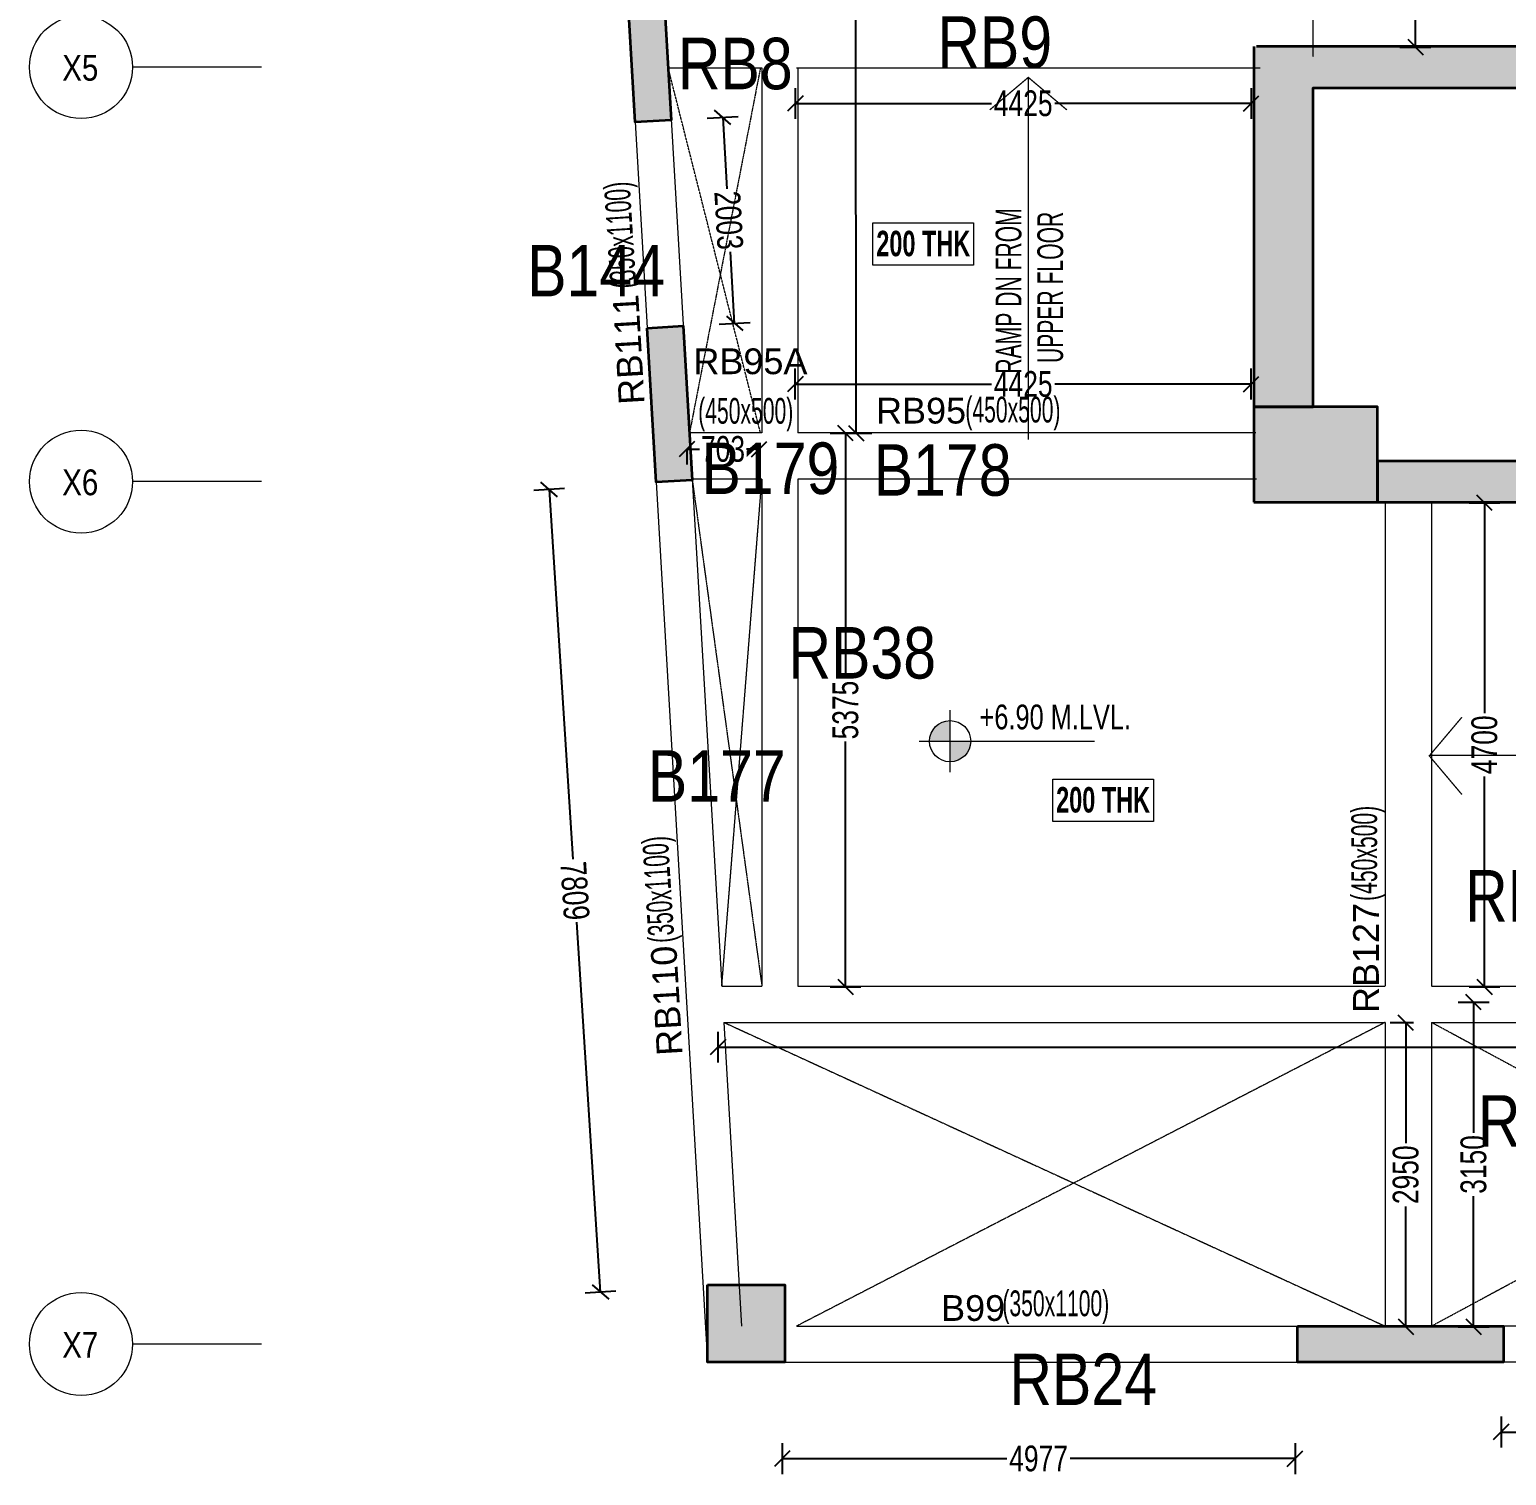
# Model space of a CAD drawing. Header units: millimetres. Extents: x 13 to 72195, y 3 to 63794.
# Drawn here: x 13 to 14348, y 5355 to 19395 of the extents above; entities that cross this region are included whole.
import ezdxf
from ezdxf.enums import TextEntityAlignment as Align

# ---------------------------------------------------------------- set-up
doc = ezdxf.new("R2010")
doc.units = ezdxf.units.MM
doc.linetypes.add('Grid Line', pattern=[2222.5, 1270, -317.5, 317.5, -317.5])
doc.linetypes.add('HIDDEN', pattern=[0.375, 0.25, -0.125])
for name, color, linetype, lineweight in [('A-FLOR-IDEN', 11, 'Continuous', 9), ('A-GRIDS', 8, 'Continuous', 9), ('A-HIDD-ABVE', 8, 'HIDDEN', 20), ('G-____-____-DIMS', 7, 'Continuous', 9), ('S-BEAM', 7, 'Continuous', 18), ('S-BEAM-IDEN', 2, 'Continuous', 9), ('S-COL HATCH', 9, 'Continuous', 0), ('S-COLS', 5, 'Continuous', 35), ('S-GRIDS', 8, 'Continuous', 9)]:
    doc.layers.add(name, color=color, linetype=linetype, lineweight=lineweight)
for name, color, linetype in [('Abhinav working', 6, 'Continuous'), ('Beam Nos', 7, 'Continuous'), ('changes', 7, 'Continuous')]:
    doc.layers.add(name, color=color, linetype=linetype)
doc.styles.add('Arial Narrow', font='ARIALN.TTF', dxfattribs={"height": 400})
doc.styles.add('Dim.s & Anno.(Misc.)', font='ARIALN.TTF')
doc.styles.add('SC-BBS1', font='SansSerif')
doc.styles.add('SOBHA', font='swisscl.ttf')
doc.styles.add('Swis721 LtCn BT', font='swisscl.ttf', dxfattribs={"width": 0.9, "height": 233.355162})
doc.styles.add('Swis721 LtCn BT_1', font='swisscl.ttf', dxfattribs={"height": 240})
doc.styles.add('Swis721 LtCn BT_B', font='', dxfattribs={"width": 0.9, "height": 246.918336})
doc.styles.get('Swis721 LtCn BT_B').set_extended_font_data('Swis721 LtCn BT', bold=True)
doc.dimstyles.new('S-100', dxfattribs={"dimscale": 100, "dimtxt": 2.5, "dimasz": 1.5, "dimexe": 1.5, "dimexo": 1.5, "dimgap": 0.1, "dimtad": 0, "dimdec": 0, "dimrnd": 0.0005, "dimzin": 0, "dimdsep": 46, "dimtxsty": 'SOBHA', "dimblk": 'OBLIQUE', "dimcen": 0.09, "dimclrd": 8, "dimclre": 8, "dimclrt": 6, "dimadec": 0, "dimazin": 0, "dimtfac": 1, "dimtdec": 0, "dimtofl": 0, "dimtmove": 0, "dimatfit": 3, "dimfxl": 1.5, "dimfxlon": 1, "dimtolj": 1, "dimtzin": 0, "dimlwd": -1, "dimlwe": -1, "dimarcsym": 0})

# ---------------------------------------------------------------- blocks, each defined once
blk = doc.blocks.new('A$Cb7cd9481')
at = {"layer": 'S-COL HATCH', "transparency": 33554687}
h = blk.add_hatch(color=256, dxfattribs=at)
h.dxf.hatch_style = 1
h.paths.add_polyline_path([(-13962, -536), (-13875, -2034), (-13525, -2014), (-13613, -516)])
h = blk.add_hatch(color=256, dxfattribs=at)
h.dxf.hatch_style = 1
h.paths.add_polyline_path([(-13758, -4034), (-13671, -5531), (-13321, -5511), (-13409, -4014)])
h = blk.add_hatch(color=256, dxfattribs=at)
h.dxf.hatch_style = 1
h.paths.add_polyline_path([(-12423, -14074), (-12423, -13324), (-13173, -13324), (-13173, -14074)])
h = blk.add_hatch(color=256, dxfattribs=at)
h.dxf.hatch_style = 1
h.paths.add_polyline_path([(-5446, -14074), (-5446, -13724), (-7446, -13724), (-7446, -14074)])
at = {"layer": 'S-COLS', "elevation": 0}
for points in [[(-13962, -536), (-13613, -516), (-13525, -2014), (-13875, -2034)], [(-13758, -4034), (-13409, -4014), (-13321, -5511), (-13671, -5531)], [(-13173, -13324), (-12423, -13324), (-12423, -14074), (-13173, -14074)], [(-7446, -13724), (-5446, -13724), (-5446, -14074), (-7446, -14074)]]:
    blk.add_lwpolyline(points, close=True, dxfattribs=at)
blk = doc.blocks.new('Spot Elevations - M_Spot Elevation - Target Filled-23738-FIRST FLOOR  FRAMING PLAN _NTA_')
at = {"layer": 'G-____-____-DIMS'}
h = blk.add_hatch(color=256, dxfattribs=at)
edge = h.paths.add_edge_path(flags=0)
edge.add_line((0, 0), (-2, 0))
edge.add_arc((0, 0), 2, 90, 180, ccw=False)
edge.add_line((0, 2), (0, 0))
h = blk.add_hatch(color=256, dxfattribs=at)
edge = h.paths.add_edge_path(flags=0)
edge.add_line((0, 0), (2, 0))
edge.add_arc((0, 0), 2, 270, 360, ccw=False)
edge.add_line((0, -2), (0, 0))
for p, q in [((0, -3), (0, 3)), ((-3, 0), (14, 0))]:
    blk.add_line(p, q, dxfattribs=at)
blk.add_circle((0, 0), 2, dxfattribs=at)
blk = doc.blocks.new('A$C0921b736')
at = {"layer": 'S-COL HATCH', "transparency": 33554687}
h = blk.add_hatch(color=256, dxfattribs=at)
h.dxf.hatch_style = 1
h.paths.add_polyline_path([(7571, 4775), (7571, 1150), (4571, 1150), (4571, 3648), (4171, 3648), (4171, 1150), (1200, 1150), (1200, 750), (10085, 750), (10085, 1150), (7971, 1150), (7971, 5175), (0, 5175), (0, 1675), (575, 1675), (575, 4775)])
h = blk.add_hatch(color=256, dxfattribs=at)
h.dxf.hatch_style = 1
h.paths.add_polyline_path([(0, 1675), (0, 750), (1200, 750), (1200, 1675)])
at = {"layer": 'S-COLS'}
for points in [[(0, 5175), (0, 1675), (575, 1675), (575, 4775), (7571, 4775), (7571, 1150), (4571, 1150), (4571, 3648), (4171, 3648), (4171, 1150), (1200, 1150), (1200, 750), (10085, 750)], [(10085, 1150), (7971, 1150), (7971, 5175), (25, 5175)]]:
    blk.add_lwpolyline(points, dxfattribs=at)
at = {"layer": 'S-COLS', "elevation": 0}
blk.add_lwpolyline([(0, 750), (1200, 750), (1200, 1675), (0, 1675)], close=True, dxfattribs=at)
blk = doc.blocks.new('Grid - Type 1 Structural-6743905-9TH FLOOR LVL')
at = {"layer": 'A-GRIDS'}
blk.add_circle((0, 0), 4, dxfattribs=at)
blk = doc.blocks.new('A$C45bf0ae9')
at = {"layer": 'S-GRIDS', "linetype": 'Grid Line'}
for p, q in [((-17504, -1500), (-18754, -1500)), ((-17504, -5525), (-18754, -5525)), ((-17504, -13899), (-18754, -13899))]:
    blk.add_line(p, q, dxfattribs=at)
at = {"layer": 'A-GRIDS', "xscale": 124.9999999999999, "yscale": 124.9999999999999, "zscale": 124.9999999999999, "rotation": 89.99999999999982}
for p in [(-19254, -1500), (-19254, -5525), (-19254, -13899)]:
    blk.add_blockref('Grid - Type 1 Structural-6743905-9TH FLOOR LVL', p, dxfattribs=at)
at = {"layer": 'A-GRIDS', "lineweight": 18, "char_height": 250, "width": 440.93, "attachment_point": 1, "style": 'Arial Narrow'}
for s, insert in [('X5', (-19437, -1382)), ('X6', (-19437, -5407)), ('X7', (-19437, -13781))]:
    blk.add_mtext(s, dxfattribs=dict(at, insert=insert))
blk = doc.blocks.new('_OBLIQUE')
at = {"color": 0, "linetype": 'ByBlock'}
blk.add_line((-0.5, -0.5), (0.5, 0.5), dxfattribs=at)
blk = doc.blocks.new('*D233')
at = {"layer": 'Abhinav working', "color": 8, "transparency": 16777216}
for p, q in [((6591, 18533), (6891, 18551)), ((6741, 18542), (6781, 17848)), ((6857, 16542), (6817, 17236)), ((6708, 16533), (7007, 16551))]:
    blk.add_line(p, q, dxfattribs=at)
at = {"layer": 'Defpoints', "color": 0, "transparency": 16777216}
for p in [(6216, 18511, 0), (6332, 16511, 0), (6857, 16542)]:
    blk.add_point(p, dxfattribs=at)
at = {"layer": 'Abhinav working', "color": 8, "transparency": 16777216, "xscale": 150, "yscale": 150, "zscale": 150}
for p, rotation in [((6741, 18542), 93.32691312974288), ((6857, 16542), 273.3269131297429)]:
    blk.add_blockref('_OBLIQUE', p, dxfattribs=dict(at, rotation=rotation))
at = {"layer": 'Abhinav working', "color": 6, "transparency": 16777216, "insert": (6799, 17542), "char_height": 250, "attachment_point": 5, "rotation": 273.3269, "style": 'SOBHA'}
blk.add_mtext('\\A1;2003', dxfattribs=at)
blk = doc.blocks.new('*D252')
at = {"layer": 'Abhinav working', "color": 8, "transparency": 16777216}
for p, q in [((7872, 29518), (8172, 29518)), ((8022, 29518), (8029, 22878)), ((8037, 15476), (8030, 22115)), ((7887, 15475), (8187, 15476))]:
    blk.add_line(p, q, dxfattribs=at)
at = {"layer": 'Defpoints', "color": 0, "transparency": 16777216}
for p in [(7431, 29517), (8022, 29518), (7446, 15475)]:
    blk.add_point(p, dxfattribs=at)
at = {"layer": 'Abhinav working', "color": 8, "transparency": 16777216, "xscale": 150, "yscale": 150, "zscale": 150}
for p, rotation in [((8022, 29518), 90.05859092830411), ((8037, 15476), 270.0585909283041)]:
    blk.add_blockref('_OBLIQUE', p, dxfattribs=dict(at, rotation=rotation))
at = {"layer": 'Abhinav working', "color": 6, "transparency": 16777216, "insert": (8030, 22497), "char_height": 250, "attachment_point": 5, "rotation": 270.0586, "style": 'SOBHA'}
blk.add_mtext('\\A1;14042', dxfattribs=at)
blk = doc.blocks.new('*D253')
at = {"layer": 'Abhinav working', "color": 8, "transparency": 16777216}
for p, q in [((7783, 15475), (8083, 15475)), ((7933, 15475), (7933, 13094)), ((7933, 10100), (7933, 12481)), ((7783, 10100), (8083, 10100))]:
    blk.add_line(p, q, dxfattribs=at)
at = {"layer": 'Defpoints', "color": 0, "transparency": 16777216}
for p in [(7446, 15475, 0), (7446, 10100, 0), (7933, 10100)]:
    blk.add_point(p, dxfattribs=at)
at = {"layer": 'Abhinav working', "color": 8, "transparency": 16777216, "xscale": 150, "yscale": 150, "zscale": 150}
for p, rotation in [((7933, 15475), 90), ((7933, 10100), 270)]:
    blk.add_blockref('_OBLIQUE', p, dxfattribs=dict(at, rotation=rotation))
at = {"layer": 'Abhinav working', "color": 6, "transparency": 16777216, "insert": (7933, 12787), "char_height": 250, "attachment_point": 5, "rotation": 90, "style": 'SOBHA'}
blk.add_mtext('\\A1;5375', dxfattribs=at)
blk = doc.blocks.new('*D255')
at = {"layer": 'Abhinav working', "color": 8, "transparency": 16777216}
for p, q in [((7446, 18827), (7446, 18527)), ((11871, 18827), (11871, 18527)), ((7446, 18677), (9350, 18677)), ((11871, 18677), (9966, 18677))]:
    blk.add_line(p, q, dxfattribs=at)
at = {"layer": 'Defpoints', "color": 0, "transparency": 16777216}
for p in [(7446, 19017), (11871, 19017), (11871, 18677)]:
    blk.add_point(p, dxfattribs=at)
at = {"layer": 'Abhinav working', "color": 8, "transparency": 16777216, "xscale": 150, "yscale": 150, "zscale": 150, "rotation": 180}
blk.add_blockref('_OBLIQUE', (7446, 18677), dxfattribs=at)
at = {"layer": 'Abhinav working', "color": 8, "transparency": 16777216, "xscale": 150, "yscale": 150, "zscale": 150}
blk.add_blockref('_OBLIQUE', (11871, 18677), dxfattribs=at)
at = {"layer": 'Abhinav working', "color": 6, "transparency": 16777216, "insert": (9658, 18677), "char_height": 250, "attachment_point": 5, "style": 'SOBHA'}
blk.add_mtext('\\A1;4425', dxfattribs=at)
blk = doc.blocks.new('*D261')
at = {"layer": 'Abhinav working', "color": 8, "transparency": 16777216}
for p, q in [((13985, 14800), (14285, 14800)), ((14135, 14800), (14135, 12758)), ((14135, 10100), (14135, 12141)), ((13985, 10100), (14285, 10100))]:
    blk.add_line(p, q, dxfattribs=at)
at = {"layer": 'Defpoints', "color": 0, "transparency": 16777216}
for p in [(13596, 14800), (14135, 14800), (13596, 10100)]:
    blk.add_point(p, dxfattribs=at)
at = {"layer": 'Abhinav working', "color": 8, "transparency": 16777216, "xscale": 150, "yscale": 150, "zscale": 150}
for p, rotation in [((14135, 14800), 90), ((14135, 10100), 270)]:
    blk.add_blockref('_OBLIQUE', p, dxfattribs=dict(at, rotation=rotation))
at = {"layer": 'Abhinav working', "color": 6, "transparency": 16777216, "insert": (14135, 12450), "char_height": 250, "attachment_point": 5, "rotation": 90, "style": 'SOBHA'}
blk.add_mtext('\\A1;4700', dxfattribs=at)
blk = doc.blocks.new('*D263')
at = {"layer": 'Abhinav working', "color": 8, "transparency": 16777216}
for p, q in [((6695, 9664), (6695, 9364)), ((24337, 9664), (24337, 9364)), ((6695, 9514), (15134, 9514)), ((24337, 9514), (15897, 9514))]:
    blk.add_line(p, q, dxfattribs=at)
at = {"layer": 'Defpoints', "color": 0, "transparency": 16777216}
for p in [(6695, 10300), (24337, 10300), (6695, 9514)]:
    blk.add_point(p, dxfattribs=at)
at = {"layer": 'Abhinav working', "color": 8, "transparency": 16777216, "xscale": 150, "yscale": 150, "zscale": 150, "rotation": 180}
blk.add_blockref('_OBLIQUE', (6695, 9514), dxfattribs=at)
at = {"layer": 'Abhinav working', "color": 8, "transparency": 16777216, "xscale": 150, "yscale": 150, "zscale": 150}
blk.add_blockref('_OBLIQUE', (24337, 9514), dxfattribs=at)
at = {"layer": 'Abhinav working', "color": 6, "transparency": 16777216, "insert": (15516, 9514), "char_height": 250, "attachment_point": 5, "style": 'SOBHA'}
blk.add_mtext('\\A1;17642', dxfattribs=at)
blk = doc.blocks.new('*D267')
at = {"layer": 'Abhinav working', "color": 8, "transparency": 16777216}
for p, q in [((13879, 9950), (14179, 9950)), ((14029, 9950), (14029, 8682)), ((14029, 6800), (14029, 8068)), ((13879, 6800), (14179, 6800))]:
    blk.add_line(p, q, dxfattribs=at)
at = {"layer": 'Defpoints', "color": 0, "transparency": 16777216}
for p in [(13596, 9950), (14029, 9950), (13596, 6800)]:
    blk.add_point(p, dxfattribs=at)
at = {"layer": 'Abhinav working', "color": 8, "transparency": 16777216, "xscale": 150, "yscale": 150, "zscale": 150}
for p, rotation in [((14029, 9950), 90), ((14029, 6800), 270)]:
    blk.add_blockref('_OBLIQUE', p, dxfattribs=dict(at, rotation=rotation))
at = {"layer": 'Abhinav working', "color": 6, "transparency": 16777216, "insert": (14029, 8375), "char_height": 250, "attachment_point": 5, "rotation": 90, "style": 'SOBHA'}
blk.add_mtext('\\A1;3150', dxfattribs=at)
blk = doc.blocks.new('*D271')
at = {"layer": 'Abhinav working', "color": 8, "transparency": 16777216}
for p, q in [((7318, 5669), (7318, 5369)), ((12296, 5669), (12296, 5369)), ((7318, 5519), (9500, 5519)), ((12296, 5519), (10114, 5519))]:
    blk.add_line(p, q, dxfattribs=at)
at = {"layer": 'Defpoints', "color": 0, "transparency": 16777216}
for p in [(7318, 6451, 0), (12296, 6451), (12296, 5519)]:
    blk.add_point(p, dxfattribs=at)
at = {"layer": 'Abhinav working', "color": 8, "transparency": 16777216, "xscale": 150, "yscale": 150, "zscale": 150, "rotation": 180}
blk.add_blockref('_OBLIQUE', (7318, 5519), dxfattribs=at)
at = {"layer": 'Abhinav working', "color": 8, "transparency": 16777216, "xscale": 150, "yscale": 150, "zscale": 150}
blk.add_blockref('_OBLIQUE', (12296, 5519), dxfattribs=at)
at = {"layer": 'Abhinav working', "color": 6, "transparency": 16777216, "insert": (9807, 5519), "char_height": 250, "attachment_point": 5, "style": 'SOBHA'}
blk.add_mtext('\\A1;4977', dxfattribs=at)
blk = doc.blocks.new('*D272')
at = {"layer": 'Abhinav working', "color": 8, "transparency": 16777216}
for p, q in [((14296, 5927), (14296, 5627)), ((18220, 5927), (18220, 5627)), ((14296, 5777), (15950, 5777)), ((18220, 5777), (16566, 5777))]:
    blk.add_line(p, q, dxfattribs=at)
at = {"layer": 'Defpoints', "color": 0, "transparency": 16777216}
for p in [(14296, 6451), (18220, 6451, 0), (18220, 5777)]:
    blk.add_point(p, dxfattribs=at)
at = {"layer": 'Abhinav working', "color": 8, "transparency": 16777216, "xscale": 150, "yscale": 150, "zscale": 150, "rotation": 180}
blk.add_blockref('_OBLIQUE', (14296, 5777), dxfattribs=at)
at = {"layer": 'Abhinav working', "color": 8, "transparency": 16777216, "xscale": 150, "yscale": 150, "zscale": 150}
blk.add_blockref('_OBLIQUE', (18220, 5777), dxfattribs=at)
at = {"layer": 'Abhinav working', "color": 6, "transparency": 16777216, "insert": (16258, 5777), "char_height": 250, "attachment_point": 5, "style": 'SOBHA'}
blk.add_mtext('\\A1;3924', dxfattribs=at)
blk = doc.blocks.new('*D294')
at = {"layer": 'Abhinav working', "color": 8, "transparency": 16777216}
for p, q in [((5207, 14938), (4907, 14919)), ((5057, 14929), (5287, 11338)), ((5555, 7136), (5326, 10727)), ((5705, 7146), (5405, 7127))]:
    blk.add_line(p, q, dxfattribs=at)
at = {"layer": 'Defpoints', "color": 0, "transparency": 16777216}
for p in [(6071, 14994, 0), (6568, 7201, 0), (5555, 7136)]:
    blk.add_point(p, dxfattribs=at)
at = {"layer": 'Abhinav working', "color": 8, "transparency": 16777216, "xscale": 150, "yscale": 150, "zscale": 150}
for p, rotation in [((5057, 14929), 93.65642405998678), ((5555, 7136), 273.6564240599868)]:
    blk.add_blockref('_OBLIQUE', p, dxfattribs=dict(at, rotation=rotation))
at = {"layer": 'Abhinav working', "color": 6, "transparency": 16777216, "insert": (5306, 11032), "char_height": 250, "attachment_point": 5, "rotation": 273.6564, "style": 'SOBHA'}
blk.add_mtext('\\A1;7809', dxfattribs=at)
blk = doc.blocks.new('*D295')
at = {"layer": 'Abhinav working', "color": 8, "transparency": 16777216}
for p, q in [((7446, 15802), (7446, 16102)), ((11871, 15802), (11871, 16102)), ((7446, 15952), (9350, 15952)), ((11871, 15952), (9966, 15952))]:
    blk.add_line(p, q, dxfattribs=at)
at = {"layer": 'Defpoints', "color": 0, "transparency": 16777216}
for p in [(11871, 15952), (7446, 15475), (11871, 15475)]:
    blk.add_point(p, dxfattribs=at)
at = {"layer": 'Abhinav working', "color": 8, "transparency": 16777216, "xscale": 150, "yscale": 150, "zscale": 150, "rotation": 180}
blk.add_blockref('_OBLIQUE', (7446, 15952), dxfattribs=at)
at = {"layer": 'Abhinav working', "color": 8, "transparency": 16777216, "xscale": 150, "yscale": 150, "zscale": 150}
blk.add_blockref('_OBLIQUE', (11871, 15952), dxfattribs=at)
at = {"layer": 'Abhinav working', "color": 6, "transparency": 16777216, "insert": (9658, 15952), "char_height": 250, "attachment_point": 5, "style": 'SOBHA'}
blk.add_mtext('\\A1;4425', dxfattribs=at)
blk = doc.blocks.new('*D296')
at = {"layer": 'Abhinav working', "color": 8, "transparency": 16777216}
for p, q in [((6393, 15325), (6393, 15171)), ((6393, 15321), (6516, 15321)), ((7096, 15321), (6972, 15321)), ((7096, 15325), (7096, 15171))]:
    blk.add_line(p, q, dxfattribs=at)
at = {"layer": 'Defpoints', "color": 0, "transparency": 16777216}
for p in [(6393, 15475), (7096, 15475), (7096, 15321)]:
    blk.add_point(p, dxfattribs=at)
at = {"layer": 'Abhinav working', "color": 8, "transparency": 16777216, "xscale": 150, "yscale": 150, "zscale": 150, "rotation": 180}
blk.add_blockref('_OBLIQUE', (6393, 15321), dxfattribs=at)
at = {"layer": 'Abhinav working', "color": 8, "transparency": 16777216, "xscale": 150, "yscale": 150, "zscale": 150}
blk.add_blockref('_OBLIQUE', (7096, 15321), dxfattribs=at)
at = {"layer": 'Abhinav working', "color": 6, "transparency": 16777216, "insert": (6744, 15321), "char_height": 250, "attachment_point": 5, "style": 'SOBHA'}
blk.add_mtext('\\A1;703', dxfattribs=at)
blk = doc.blocks.new('*D303')
at = {"layer": 'Abhinav working', "color": 8, "transparency": 16777216}
for p, q in [((13315, 22425), (13615, 22425)), ((13465, 22425), (13465, 21132)), ((13465, 19225), (13465, 20518)), ((13315, 19225), (13615, 19225))]:
    blk.add_line(p, q, dxfattribs=at)
at = {"layer": 'Defpoints', "color": 0, "transparency": 16777216}
for p in [(12446, 22425, 0), (13465, 22425), (12446, 19225)]:
    blk.add_point(p, dxfattribs=at)
at = {"layer": 'Abhinav working', "color": 8, "transparency": 16777216, "xscale": 150, "yscale": 150, "zscale": 150}
for p, rotation in [((13465, 22425), 90), ((13465, 19225), 270)]:
    blk.add_blockref('_OBLIQUE', p, dxfattribs=dict(at, rotation=rotation))
at = {"layer": 'Abhinav working', "color": 6, "transparency": 16777216, "insert": (13465, 20825), "char_height": 250, "attachment_point": 5, "rotation": 90, "style": 'SOBHA'}
blk.add_mtext('\\A1;3200', dxfattribs=at)
blk = doc.blocks.new('*D305')
at = {"layer": 'Abhinav working', "color": 8, "transparency": 16777216}
for p, q in [((13446, 9750), (13221, 9750)), ((13371, 9750), (13371, 8581)), ((13371, 6800), (13371, 7968)), ((13446, 6800), (13221, 6800))]:
    blk.add_line(p, q, dxfattribs=at)
at = {"layer": 'Defpoints', "color": 0, "transparency": 16777216}
for p in [(13596, 9750), (13371, 6800), (13596, 6800)]:
    blk.add_point(p, dxfattribs=at)
at = {"layer": 'Abhinav working', "color": 8, "transparency": 16777216, "xscale": 150, "yscale": 150, "zscale": 150}
for p, rotation in [((13371, 9750), 90), ((13371, 6800), 270)]:
    blk.add_blockref('_OBLIQUE', p, dxfattribs=dict(at, rotation=rotation))
at = {"layer": 'Abhinav working', "color": 6, "transparency": 16777216, "insert": (13371, 8275), "char_height": 250, "attachment_point": 5, "rotation": 90, "style": 'SOBHA'}
blk.add_mtext('\\A1;2950', dxfattribs=at)

msp = doc.modelspace()

# ---------------------------------------------------------------- linework, layer by layer
at = {"layer": 'A-FLOR-IDEN', "color": 8, "elevation": 0, "flags": 128}
for points in [[(9176.7, 17518.6), (9176.7, 17106.8), (8199.2, 17106.8), (8199.2, 17518.6)], [(10921.9, 12117.4), (10921.9, 11705.5), (9944.4, 11705.5), (9944.4, 12117.4)]]:
    msp.add_lwpolyline(points, close=True, dxfattribs=at)
at = {"layer": 'A-HIDD-ABVE', "linetype": 'HIDDEN'}
for p, q in [((7107.3, 15480.2), (6212.4, 19022.6)), ((7107.3, 19022.6), (6419.1, 15480.2)), ((6445.6, 15019.2, 0), (7121.7, 10105)), ((6732.3, 10105), (7121.7, 15030.2)), ((6752.7, 9755), (13171.7, 6805)), ((13171.7, 9755), (7457.3, 6805)), ((13621.7, 9755), (19095.8, 6805, 0)), ((19095.8, 9755), (13621.7, 6805))]:
    msp.add_line(p, q, dxfattribs=at)
at = {"layer": 'S-BEAM', "linetype": 'HIDDEN'}
for p, q in [((12471.7, 19130.2), (12471.7, 22430.2, 0)), ((7457.3, 19022.6), (11957.3, 19022.6)), ((11917.3, 15480.2), (7471.7, 15480.2)), ((11921.9, 15030.2), (7471.7, 15030.2)), ((13171.7, 14805), (13171.7, 10105)), ((13621.7, 14805), (13621.7, 10105))]:
    msp.add_line(p, q, dxfattribs=at)
at = {"layer": 'S-BEAM'}
for p, q in [((6212, 19022.6), (7121.7, 19022.6)), ((6068.5, 15480.2), (6068.1, 15480.2)), ((7121.7, 15480.2), (6418.7, 15480.2)), ((7121.7, 15030.2), (6444.9, 15030.2)), ((13171.7, 9755), (13171.7, 6805)), ((13621.7, 9755), (13621.7, 6805)), ((7459.6, 6806.2, 0), (12321.7, 6806.2)), ((18245.8, 6806.2, 0), (14321.7, 6806.2)), ((7344.6, 6456.2, 0), (12321.7, 6456.2)), ((18245.8, 6456.2, 0), (14321.7, 6456.2))]:
    msp.add_line(p, q, dxfattribs=at)
at = {"layer": 'S-BEAM', "ltscale": 250000, "elevation": 0}
msp.add_lwpolyline([(24481.9, 59781.4, 0.1331416), (3398.9, 61230.6), (6594.6, 6456.2)], format="xyb", dxfattribs=at)
at = {"layer": 'S-BEAM', "elevation": 0}
for points in [[(6212, 19022.6), (6418.7, 15480.2)], [(7121.7, 19022.6), (7121.7, 15480.2)], [(6444.9, 15030.2), (6732.3, 10105)], [(7121.7, 15030.2), (7121.7, 10105)], [(6732.3, 10105), (7121.7, 10105)], [(6752.7, 9755), (13171.7, 9755)], [(6752.7, 9755), (6924.8, 6805)], [(13621.7, 9755), (19095.8, 9755)]]:
    msp.add_lwpolyline(points, dxfattribs=at)
at = {"layer": 'S-BEAM', "linetype": 'HIDDEN', "elevation": 0}
for points in [[(7471.7, 19022.6), (7471.7, 15480.2)], [(7471.7, 15030.2), (7471.7, 10105)], [(7471.7, 10105), (13171.7, 10105)], [(13621.7, 10105), (19095.8, 10105)], [(6945.2, 6456.2), (6945.2, 6455)], [(7457.3, 6455), (7457.3, 6448.9)]]:
    msp.add_lwpolyline(points, dxfattribs=at)
at = {"layer": 'S-BEAM', "const_width": 12.5, "elevation": 0}
for points in [[(10082.3, 18613.8), (9707.3, 18930.2), (9332.3, 18613.8)], [(9707.3, 15412.6), (9707.3, 18930.2)], [(13915.8, 11967.5), (13599.4, 12342.5), (13915.8, 12717.5)], [(23234.7, 12346.8), (13599.6, 12346.8)]]:
    msp.add_lwpolyline(points, dxfattribs=at)

# ---------------------------------------------------------------- block references
at = {"layer": 'Beam Nos'}
msp.add_blockref('A$C45bf0ae9', (19767.3, 20530.2), dxfattribs=at)
at = {"layer": 'changes'}
msp.add_blockref('A$C0921b736', (11896.7, 14055), dxfattribs=at)
msp.add_blockref('A$C0921b736', (11896.7, 14055), dxfattribs=at)
at = {"layer": 'G-____-____-DIMS', "xscale": 99.99999999999991, "yscale": 99.99999999999991, "zscale": 99.99999999999991}
msp.add_blockref('Spot Elevations - M_Spot Elevation - Target Filled-23738-FIRST FLOOR  FRAMING PLAN _NTA_', (8948.6, 12484.5, 0), dxfattribs=at)
at = {"layer": 'S-BEAM'}
msp.add_blockref('A$Cb7cd9481', (19767.3, 20530.2), dxfattribs=at)

# ---------------------------------------------------------------- texts
at = {"layer": 'A-FLOR-IDEN', "color": 1, "char_height": 246.92, "width": 1155, "attachment_point": 2, "line_spacing_factor": 0.964267, "style": 'Swis721 LtCn BT_B'}
for insert in [(8688, 17440.6), (10433.1, 12039.3)]:
    msp.add_mtext('200 THK', dxfattribs=dict(at, insert=insert))
at = {"layer": 'Abhinav working', "char_height": 500, "attachment_point": 1, "style": 'Dim.s & Anno.(Misc.)'}
for s, insert in [('RB9', (8824.8, 19522, 0)), ('RB8', (6306.3, 19314.8, 0)), ('B144', (4843.5, 17303.4, 0)), ('B179', (6535.6, 15384.9, 0)), ('B178', (8207.3, 15368.3, 0)), ('RB38', (7379.7, 13593.2, 0)), ('B177', (6014.9, 12397.1, 0)), ('RB15', (13947.5, 11233.4, 0)), ('RB20', (14071.3, 9047.9, 0)), ('RB24', (9523.8, 6538.7))]:
    msp.add_mtext_dynamic_manual_height_columns(s, width=21149.247, gutter_width=5423.5, heights=[0], dxfattribs=dict(at, insert=insert))
at = {"layer": 'Beam Nos', "style": 'SC-BBS1'}
for s, p in [('RB111', (6027.5, 16298.6, 0)), ('RB110', (6396.3, 9977.1, 0))]:
    msp.add_text(s, height=250, rotation=93.339, dxfattribs=at).set_placement(p, align=Align.BOTTOM_CENTER)
at = {"layer": 'Beam Nos', "color": 3, "style": 'SC-BBS1'}
for s, p in [('RB95A', (7010.2, 15973.5, 0)), ('RB95', (8666.6, 15494.2, 0)), ('B99', (9171.7, 6781.1, 0))]:
    msp.add_text(s, height=250, dxfattribs=at).set_placement(p, align=Align.BOTTOM_CENTER)
msp.add_text('RB127', height=250, rotation=90, dxfattribs=at).set_placement((13184.7, 10379.7), align=Align.BOTTOM_CENTER)
at = {"layer": 'G-____-____-DIMS', "insert": (9233.9, 12840.1, 0), "char_height": 240, "width": 1683.881, "attachment_point": 1, "line_spacing_factor": 0.970126, "style": 'Swis721 LtCn BT_1'}
msp.add_mtext('+6.90 M.LVL.', dxfattribs=at)
at = {"layer": 'S-BEAM-IDEN', "style": 'Swis721 LtCn BT', "width": 0.8}
for s, rotation, p in [('(350x1100)', 93.60442, (5902.2, 16888.1, 0)), ('RAMP DN FROM', 90, (9640.2, 16053.6)), ('UPPER FLOOR', 90, (10045.1, 16156.2)), ('(450x500)', 360, (6503.2, 15567.3)), ('(450x500)', 360, (9096.4, 15579.3)), ('(450x500)', 90, (13092.6, 10934.2)), ('(350x1100)', 93.60442, (6272.9, 10534.1, 0)), ('(350x1100)', 360, (9455.7, 6901.8))]:
    msp.add_text(s, height=250, rotation=rotation, dxfattribs=at).set_placement(p)

# ---------------------------------------------------------------- dimensions: what is measured, and where the dimension line sits
at = {"layer": 'Abhinav working'}
for p1, p2, distance, picture, middle in [((7445.6153, 15474.9475), (7431.2555, 29517.3781), -591.1474, '*D252', (8029.5825, 22496.7673)), ((12445.6, 19224.9), (12445.6, 22424.9, 0), -1018.9, '*D303', (13464.5, 20824.9)), ((6215.9, 18511.4, 0), (6332.1, 16511.4, 0), 526, '*D233', (6799.1, 17541.9)), ((6070.5047, 14993.5487, 0), (6568.4804, 7200.9173, 0), -1015.4052, '*D294', (5306.1543, 11032.4772))]:
    dim = msp.add_aligned_dim(p1=p1, p2=p2, distance=distance, dimstyle='S-100', dxfattribs=at)
    dim.commit()
    dim.dimension.update_dxf_attribs({"geometry": picture, "text_midpoint": middle})
for base, p1, p2, picture, middle in [((11870.6, 18676.9), (7445.6, 19017.4), (11870.6, 19017.4), '*D255', (9658.1, 18676.9)), ((11870.6, 15952), (7445.6, 15474.9), (11870.6, 15474.9), '*D295', (9658.1, 15952)), ((7095.6, 15321.4), (6392.6, 15474.9), (7095.6, 15474.9), '*D296', (6744.1, 15321.4)), ((6694.5, 9514.5), (24336.5, 10299.7), (6694.5, 10299.7), '*D263', (15515.5, 9514.5)), ((12295.6, 5519.4), (7318.5, 6450.9, 0), (12295.6, 6450.9), '*D271', (9807.1, 5519.4)), ((18219.7, 5776.6), (14295.6, 6450.9), (18219.7, 6450.9, 0), '*D272', (16257.7, 5776.6))]:
    dim = msp.add_linear_dim(base=base, p1=p1, p2=p2, dimstyle='S-100', dxfattribs=at)
    dim.commit()
    dim.dimension.update_dxf_attribs({"geometry": picture, "text_midpoint": middle})
for base, p1, p2, picture, middle in [((7932.9, 10099.7), (7445.6, 15474.9, 0), (7445.6, 10099.7, 0), '*D253', (7932.9, 12787.3)), ((14134.8, 14799.7), (13595.6, 10099.7), (13595.6, 14799.7), '*D261', (14134.8, 12449.7)), ((14028.7, 9949.7), (13595.6, 6799.7), (13595.6, 9949.7), '*D267', (14028.7, 8374.7)), ((13371.3, 6799.7), (13595.6, 9749.7), (13595.6, 6799.7), '*D305', (13371.3, 8274.7))]:
    dim = msp.add_linear_dim(base=base, p1=p1, p2=p2, angle=90, dimstyle='S-100', dxfattribs=at)
    dim.commit()
    dim.dimension.update_dxf_attribs({"geometry": picture, "text_midpoint": middle})

doc.saveas('drawing.dxf')
